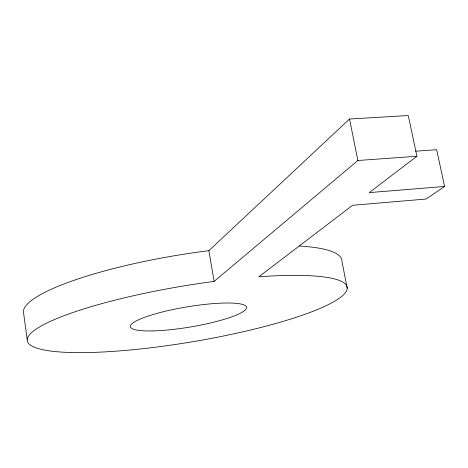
<?xml version="1.0" encoding="UTF-8"?>
<svg xmlns="http://www.w3.org/2000/svg" width="468" height="468" viewBox="0 0 468 468"><rect width="100%" height="100%" fill="white"/><g stroke="black" fill="none" stroke-linecap="round" stroke-linejoin="round"><path stroke-width="0.7" d="M27.208 339.546L23.4 311.653A161.366 31.689 -9.4 0 1 208.863 250.672L349.52 119.024L408.277 115.537L416.912 156.259L369.24 192.611L444.6 186.463L436.662 149.707L415.537 151.193M444.6 186.463L426.05 199.04L352.632 205.276L258.874 276.775A162.156 28.255 -9.5 0 1 287.966 319.913A162.156 28.255 -9.5 0 1 32.415 346.302A162.156 28.255 -9.5 0 1 214.122 281.397L357.862 160.501L416.912 156.259M349.52 119.024L357.862 160.501M347.203 288.306L341.933 261.22A161.366 31.689 -9.4 0 0 299.52 246.057M208.863 250.672L214.122 281.397M152.088 330.929A58.892 10.191 -9.5 0 0 245.893 309.237A58.892 10.191 -9.5 0 0 167.404 310.77A58.892 10.191 -9.5 0 0 152.088 330.929"/></g></svg>
